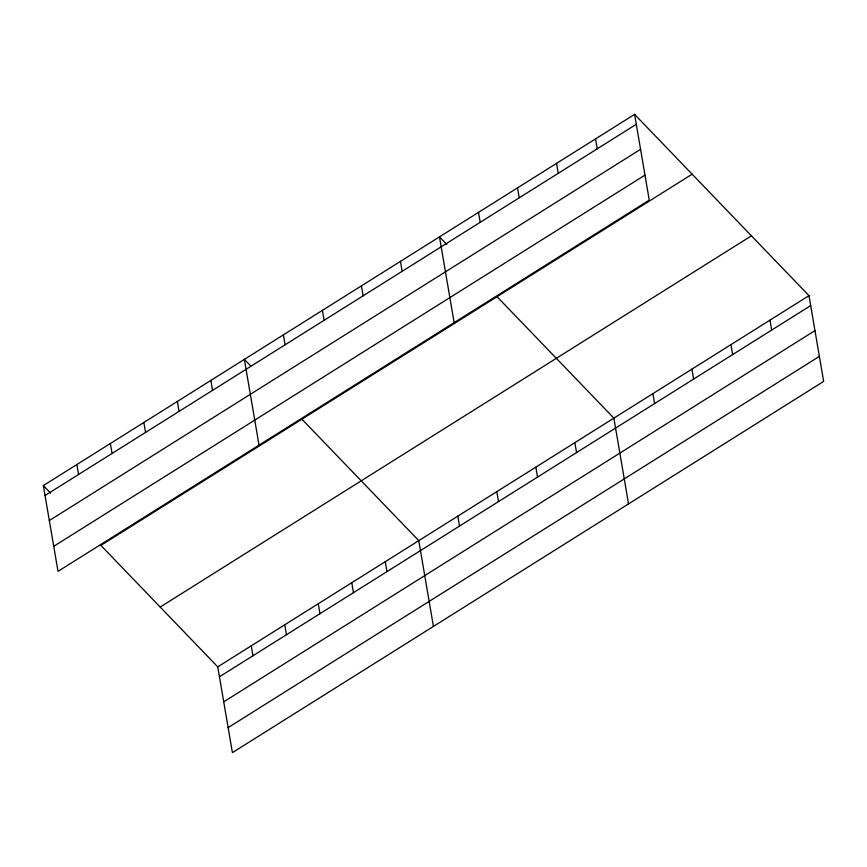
<?xml version="1.0" encoding="UTF-8"?>
<svg xmlns="http://www.w3.org/2000/svg" width="867" height="867" viewBox="0 0 867 867"><rect width="100%" height="100%" fill="white"/><g stroke="black" fill="none" stroke-linecap="round" stroke-linejoin="round"><path stroke-width="1.3" d="M634.59 114.368L649.253 200.136L58.013 571.353L43.35 485.585L634.59 114.368L808.987 295.647L823.65 381.415L232.41 752.632L217.747 666.864L100.897 545.408L692.137 174.191M45.051 495.523L636.291 124.306M49.321 520.547L640.561 149.33M53.732 546.329L644.972 175.112M160.2 607.041L751.44 235.824M217.747 666.864L808.987 295.647M219.449 676.802L810.688 305.585M223.729 701.826L814.969 330.609M228.129 727.608L819.369 356.391M446.787 244.461L439.482 236.864L454.145 322.643M497.029 296.687L613.879 418.154L628.542 503.922M250.769 366.015L244.375 359.372L259.027 445.139M301.922 419.195L418.772 540.65L433.435 626.418M43.35 485.585L50.654 493.182M769.972 320.151L771.663 330.089M730.946 344.654L732.648 354.592M691.92 369.147L693.622 379.085M652.905 393.651L654.596 403.588M595.564 138.872L597.265 148.81M556.549 163.364L558.24 173.302M574.854 442.647L576.555 452.585M517.523 187.868L519.225 197.806M535.839 467.15L537.54 477.088M478.497 212.372L480.199 222.31M496.813 491.654L498.514 501.592M457.798 516.147L459.488 526.085M400.456 261.368L402.158 271.306M361.441 285.872L363.132 295.81M385.262 561.686L386.964 571.624M322.416 310.364L324.117 320.313M351.764 582.722L353.465 592.66M283.39 334.868L285.091 344.806M318.265 603.757L319.956 613.695M284.755 624.793L286.457 634.731M210.865 380.407L212.567 390.345M251.257 645.828L252.947 655.766M177.367 401.443L179.068 411.381M143.857 422.478L145.558 432.416M110.358 443.514L112.06 453.452M76.849 464.549L78.55 474.487"/></g></svg>
